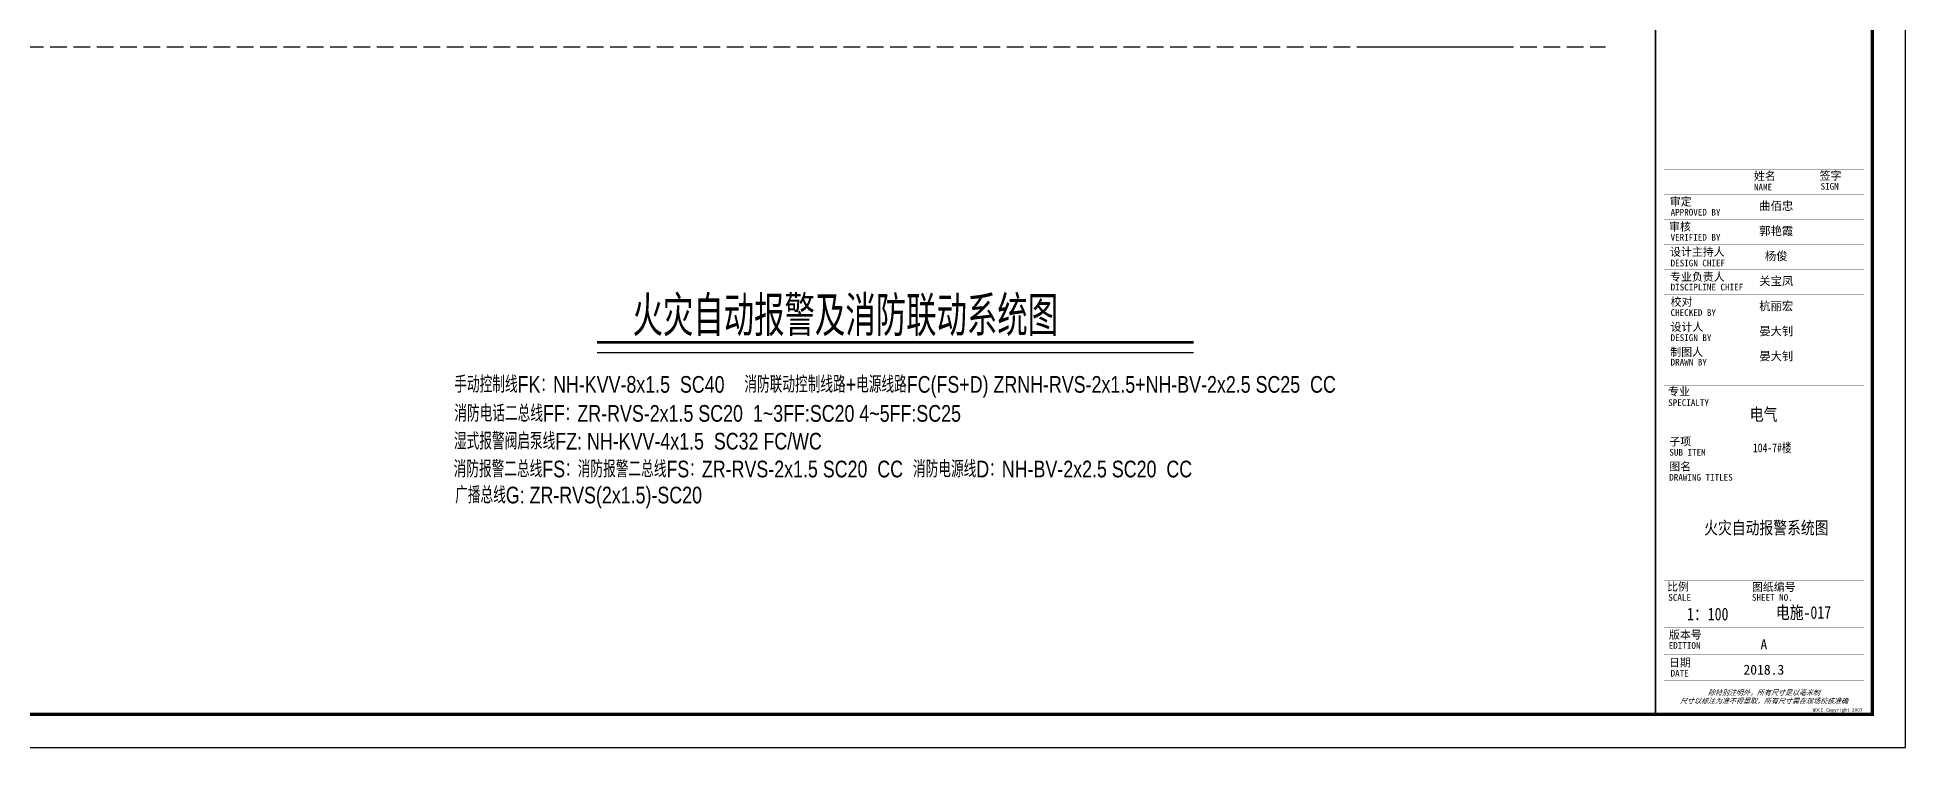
# Model space of a CAD drawing. Extents: x -54686 to 596156, y -555137 to 71395.
# Drawn here: x 112339 to 168379, y -483226 to -461944 of the extents above; entities that cross this region are included whole.
import ezdxf
from ezdxf.enums import TextEntityAlignment as Align

# ---------------------------------------------------------------- set-up
doc = ezdxf.new("R2010")
doc.units = 0
doc.header["$LTSCALE"] = 1000
doc.linetypes.add('CONTINOUS', pattern=[0])
doc.linetypes.add('DASH', pattern=[0.35, 0.25, -0.1])
doc.layers.get('0').update_dxf_attribs({"linetype": 'CONTINUOUS'})
for name, color, linetype in [('LAYER1', 7, 'CONTINOUS'), ('SHEET_TEXT', 7, 'CONTINUOUS'), ('TEL_TEXT', 3, 'CONTINUOUS'), ('TEL_TITLE', 6, 'CONTINUOUS')]:
    doc.layers.add(name, color=color, linetype=linetype)
doc.layers.add('PUB_TEXT', color=7, linetype='CONTINUOUS', plot=False)
doc.styles.add('_HZTXT', font='ROS', dxfattribs={"width": 0.8, "bigfont": 'JD'})
doc.styles.add('H-图名', font='', dxfattribs={"width": 0.8, "height": 9})
doc.styles.add('华文细黑', font='STXIHEI.TTF', dxfattribs={"height": 10})
doc.styles.get('H-图名').set_extended_font_data('SimSun')

# ---------------------------------------------------------------- blocks, each defined once
blk = doc.blocks.new('WDCE Copyright200X')
at = {"const_width": 0.016}
blk.add_lwpolyline([(-10.6, 1.26, 1), (-11.4, 1.26, 1)], format="xyb", close=True, dxfattribs=at)
at = {"style": '华文细黑'}
for s, p in [('WDCE ', (-11.46, 0.5)), ('     Copyright ', (-3.51, 0.5))]:
    blk.add_text(s, height=1, dxfattribs=at).set_placement(p, align=Align.BOTTOM_RIGHT)
blk.add_text('c', height=0.6, dxfattribs=at).set_placement((-11.04, 1.35), align=Align.MIDDLE_CENTER)
blk.add_attdef('200X', text='', height=1, dxfattribs=at).set_placement((-0.45, 0.5), align=Align.BOTTOM_RIGHT)

msp = doc.modelspace()

# ---------------------------------------------------------------- linework, layer by layer
for p, q in [((152103, -462224), (156272, -462224)), ((129130, -471391), (147019, -471391))]:
    msp.add_line(p, q)
at = {"const_width": 50}
msp.add_lwpolyline([(160879, -482226), (167379, -482226), (167379, -432176), (160879, -432176)], close=True, dxfattribs=at)
for points, const_width in [([(161129, -471900), (167129, -471900), (167129, -465900), (161129, -465900), (161129, -471900)], 5), ([(163629, -465900), (163629, -471900)], 5), ([(165379, -465900), (165379, -471900)], 5), ([(161129, -466650), (167129, -466650)], 5), ([(161129, -467400), (167129, -467400)], 5), ([(161129, -468150), (167129, -468150)], 5), ([(161129, -468900), (167129, -468900)], 5), ([(161129, -469650), (167129, -469650)], 5), ([(161129, -470400), (167129, -470400)], 5), ([(129130, -471080), (147019, -471080)], 75), ([(161129, -471150), (167129, -471150)], 5), ([(161129, -472376), (167129, -472376), (167129, -481226), (161129, -481226), (161129, -472376)], 5), ([(161129, -473876), (167129, -473876)], 5), ([(161129, -474626), (167129, -474626)], 5), ([(161129, -478226), (167129, -478226)], 5), ([(163629, -478226), (163629, -479626)], 5), ([(161129, -479626), (167129, -479626)], 5), ([(161129, -480426), (167129, -480426)], 5)]:
    msp.add_lwpolyline(points, dxfattribs=dict(const_width=const_width))
at = {"layer": 'LAYER1', "linetype": 'DASH', "ltscale": 2}
msp.add_line((105721, -462224), (159379, -462224), dxfattribs=at)
at = {"layer": 'TEL_TITLE', "color": 6}
msp.add_lwpolyline([(84279, -483226), (168379, -483226), (168379, -423826), (84279, -423826)], close=True, dxfattribs=at)
at = {"layer": 'TEL_TITLE', "color": 6, "const_width": 100}
msp.add_lwpolyline([(86779, -482226), (167379, -482226), (167379, -424826), (86779, -424826)], close=True, dxfattribs=at)

# ---------------------------------------------------------------- block references
at = {"xscale": 100, "yscale": 100, "zscale": 100}
msp.add_blockref('WDCE Copyright200X', (167129, -482226), dxfattribs=at).add_auto_attribs({'200X': '2007'})

# ---------------------------------------------------------------- texts
at = {"style": '华文细黑'}
for s, height, p in [('姓名', 240, (163829, -465978)), ('签字', 240, (165799, -465969)), ('审定', 240, (161306, -466745)), ('审定', 240, (161306, -466745)), ('NAME', 200, (163829, -466330)), ('SIGN', 200, (165829, -466306)), ('APPROVED BY', 200, (161329, -467082)), ('审核', 240, (161284, -467496)), ('审核', 240, (161284, -467496)), ('VERIFIED BY', 200, (161329, -467834)), ('VERIFIED BY', 200, (161329, -467834)), ('设计主持人', 240, (161312, -468250)), ('设计主持人', 240, (161312, -468250)), ('专业负责人', 240, (161313, -469000)), ('专业负责人', 240, (161313, -469000)), ('DESIGN CHIEF', 200, (161329, -468607)), ('DISCIPLINE CHIEF', 200, (161329, -469327)), ('校对', 240, (161329, -469750)), ('校对', 240, (161329, -469750)), ('CHECKED BY', 200, (161329, -470089)), ('设计人', 240, (161329, -470500)), ('制图人', 240, (161319, -471250)), ('DESIGN BY', 200, (161329, -470843)), ('DRAWN BY', 200, (161329, -471576)), ('专业', 240, (161256, -472433)), ('SPECIALTY', 200, (161256, -472788)), ('子项', 240, (161292, -473934)), ('SUB ITEM', 200, (161292, -474276)), ('图名', 240, (161289, -474685)), ('DRAWING TITLES', 200, (161289, -475026)), ('比例', 240, (161224, -478284)), ('图纸编号', 240, (163769, -478293)), ('SCALE', 200, (161261, -478626)), ('SHEET NO.', 200, (163769, -478626)), ('版本号', 240, (161279, -479723)), ('EDITION', 200, (161273, -480065)), ('日期', 240, (161279, -480557)), ('DATE', 200, (161329, -480899))]:
    msp.add_text(s, height=height, dxfattribs=at).set_placement(p, align=Align.TOP_LEFT)
at = {"color": 4, "style": '华文细黑'}
for s, p in [('A', (164126, -480285)), ('2018.3', (164126, -481041))]:
    msp.add_text(s, height=300, dxfattribs=at).set_placement(p, align=Align.CENTER)
at = {"style": '华文细黑', "oblique": 20}
for s, p in [('尺寸以标注为准不得量取，所有尺寸需在现场校核准确', (164129, -481826)), ('除特别注明外，所有尺寸是以毫米制', (164129, -481576))]:
    msp.add_text(s, height=150, dxfattribs=at).set_placement(p, align=Align.MIDDLE_CENTER)
at = {"layer": 'PUB_TEXT', "style": '_HZTXT', "width": 0.8}
msp.add_text('火灾自动报警及消防联动系统图', height=1200, rotation=0, dxfattribs=at).set_placement((130190, -470894, -39448))
at = {"layer": 'SHEET_TEXT', "style": '华文细黑'}
for tag, p in [('曲佰忠', (164498, -466871)), ('郭艳霞', (164498, -467621)), ('杨俊', (164498, -468371)), ('关宝凤', (164498, -469121)), ('杭丽宏', (164498, -469871)), ('晏大钊', (164498, -470621)), ('晏大钊', (164498, -471371))]:
    msp.add_attdef(tag, text='', height=250, dxfattribs=at).set_placement(p, align=Align.TOP_CENTER)
at = {"layer": 'TEL_TEXT', "width": 0.8}
for s, height, style, p in [('手动控制线FK：NH-KVV-8x1.5  SC40    消防联动控制线路+电源线路FC(FS+D) ZRNH-RVS-2x1.5+NH-BV-2x2.5 SC25  CC', 500, '_HZTXT', (124845, -472592)), ('消防电话二总线FF：ZR-RVS-2x1.5 SC20  1~3FF:SC20 4~5FF:SC25 ', 500, '_HZTXT', (124845, -473461)), ('电气', 379.7, 'H-图名', (163703, -473431)), ('湿式报警阀启泵线FZ: NH-KVV-4x1.5  SC32 FC/WC', 500, '_HZTXT', (124835, -474294)), ('104-7#楼', 265.8, 'H-图名', (163798, -474375)), ('消防报警二总线FS：消防报警二总线FS：ZR-RVS-2x1.5 SC20  CC  消防电源线D：NH-BV-2x2.5 SC20  CC', 500, '_HZTXT', (124825, -475128)), ('广播总线G: ZR-RVS(2x1.5)-SC20', 500, '_HZTXT', (124870, -475908)), ('火灾自动报警系统图', 379.7, 'H-图名', (162337, -476829)), ('1：100', 379.7, 'H-图名', (161824, -479413)), ('电施-017', 379.7, 'H-图名', (164488, -479366))]:
    msp.add_text(s, height=height, dxfattribs=dict(at, style=style)).set_placement(p)

doc.saveas('drawing.dxf')
